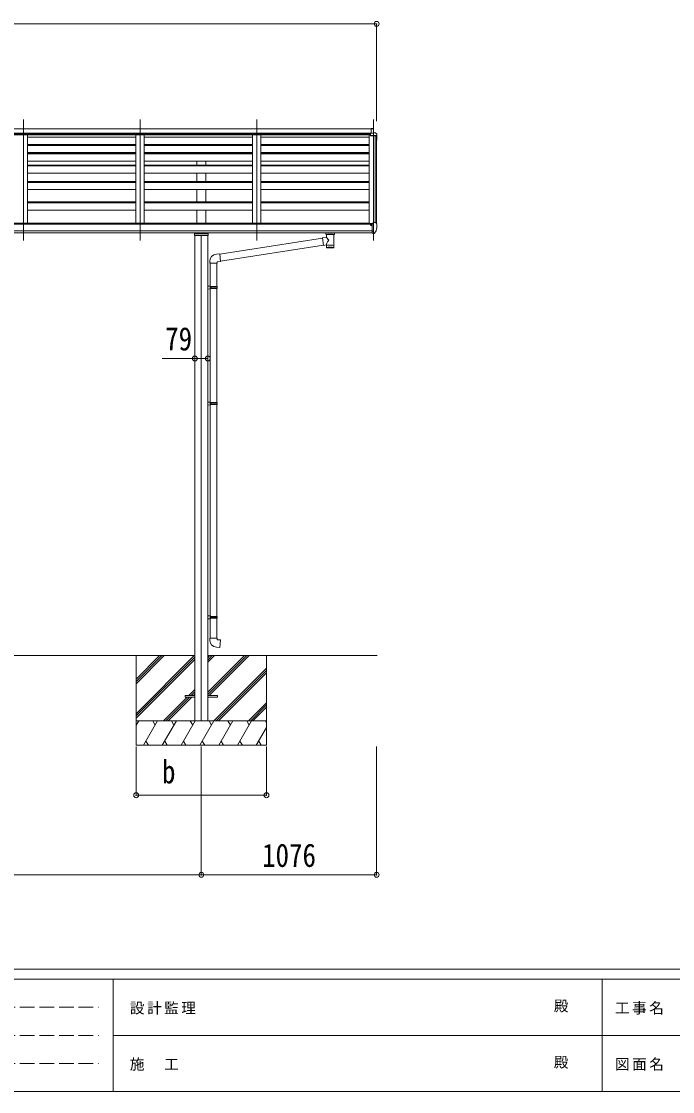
# Model space of a CAD drawing. Units: millimetres at full size. Extents: x -8385 to 8479, y -5853 to 5787.
# Drawn here: x -3966 to 31, y -5853 to 712 of the extents above; entities that cross this region are included whole.
import ezdxf
from ezdxf.enums import TextEntityAlignment as Align

# ---------------------------------------------------------------- set-up
doc = ezdxf.new("R2010")
doc.units = ezdxf.units.MM
doc.header["$LTSCALE"] = 30
doc.header["$PDMODE"] = 32
doc.header["$PDSIZE"] = 30
doc.linetypes.add('DASHED3', pattern=[4, 3, -1])
for name, color, linetype, lineweight in [('0-0_0', 7, 'Continuous', 9), ('0-1_本体', 4, 'Continuous', 9), ('0-2_部品', 7, 'Continuous', 9), ('0-8_PARTS2', 2, 'Continuous', 9), ('0-A_寸法', 6, 'Continuous', 9), ('F-0_240', 7, 'Continuous', 9)]:
    doc.layers.add(name, color=color, linetype=linetype, lineweight=lineweight)
doc.styles.add('ＭＳ ゴシック', font='')
doc.styles.get('ＭＳ ゴシック').set_extended_font_data('MS Gothic')

msp = doc.modelspace()

# ---------------------------------------------------------------- linework, layer by layer
at = {"layer": '0-0_0'}
for p, q in [((-2901.42, -3178.1), (-5722.42, -3178.1)), ((-3261.92, -3178.1), (-3261.92, -3728.1)), ((-3261.92, -3534.4), (-2905.61, -3178.1)), ((-3261.92, -3322.27), (-3117.74, -3178.1)), ((-3261.92, -3336.42), (-3103.6, -3178.1)), ((-3261.92, -3350.56), (-3089.45, -3178.1)), ((-3261.92, -3548.55), (-2901.42, -3188.05)), ((-3261.92, -3562.69), (-2901.42, -3202.19)), ((-1782.11, -3178.1), (-2822.42, -3178.1)), ((-2822.42, -3403.27), (-2597.24, -3178.1)), ((-2822.42, -3417.41), (-2583.1, -3178.1)), ((-2822.42, -3219.43), (-2781.09, -3178.1)), ((-2822.42, -3205.28), (-2795.23, -3178.1)), ((-2822.42, -3191.14), (-2809.37, -3178.1)), ((-2814.46, -3423.6), (-2568.95, -3178.1)), ((-2461.92, -3178.1), (-2461.92, -3728.1)), ((-2785.11, -3578.1), (-2461.92, -3254.91)), ((-2770.97, -3578.1), (-2461.92, -3269.05)), ((-2756.82, -3578.1), (-2461.92, -3283.19)), ((-2938.97, -3423.6), (-2901.42, -3386.04)), ((-2924.83, -3423.6), (-2901.42, -3400.18)), ((-3093.47, -3578.1), (-2947.97, -3432.6)), ((-3079.33, -3578.1), (-2933.83, -3432.6)), ((-3065.19, -3578.1), (-2919.69, -3432.6)), ((-2910.69, -3423.6), (-2901.42, -3414.32)), ((-2572.97, -3578.1), (-2461.92, -3467.04)), ((-2558.83, -3578.1), (-2461.92, -3481.18)), ((-2544.69, -3578.1), (-2461.92, -3495.32)), ((-2461.92, -3578.1), (-3261.92, -3578.1)), ((-3261.92, -3605.6), (-3246.04, -3578.1)), ((-3217.17, -3728.1), (-3130.57, -3578.1)), ((-3145.57, -3604.08), (-3160.57, -3578.1)), ((-3101.7, -3728.1), (-3015.1, -3578.1)), ((-3030.1, -3604.08), (-3045.1, -3578.1)), ((-2986.23, -3728.1), (-2899.63, -3578.1)), ((-2914.63, -3604.08), (-2929.63, -3578.1)), ((-2870.76, -3728.1), (-2784.16, -3578.1)), ((-2799.16, -3604.08), (-2814.16, -3578.09)), ((-2755.29, -3728.1), (-2668.69, -3578.1)), ((-2683.69, -3604.08), (-2698.69, -3578.1)), ((-2639.82, -3728.1), (-2553.22, -3578.1)), ((-2583.22, -3578.1), (-2568.22, -3604.08)), ((-2467.75, -3578.1), (-2461.92, -3588.2)), ((-2524.35, -3728.1), (-2461.92, -3619.96)), ((-3261.92, -3728.1), (-2461.92, -3728.1)), ((-3202.17, -3702.12), (-3187.17, -3728.1)), ((-3086.7, -3702.12), (-3071.7, -3728.1)), ((-2971.23, -3702.12), (-2956.23, -3728.1)), ((-2855.76, -3702.12), (-2840.76, -3728.1)), ((-2740.29, -3702.12), (-2725.29, -3728.1)), ((-2624.82, -3702.12), (-2609.82, -3728.1)), ((-2509.35, -3702.12), (-2494.35, -3728.1))]:
    msp.add_line(p, q, dxfattribs=at)
at = {"layer": '0-1_本体'}
for p, q in [((-6804.42, 52.88), (-1819.42, 52.88)), ((-6804.42, 25.76), (-1819.42, 25.76)), ((-6801.42, 23.5), (-1822.42, 23.5)), ((-6801.42, 17.86), (-1822.42, 17.86)), ((-6801.42, 16.96), (-1822.42, 16.96)), ((-3928.92, 16.96), (-3928.92, -525.55)), ((-3262.91, 1.5), (-3928.92, 1.5)), ((-3262.92, 16.96), (-3262.92, -525.55)), ((-3212.92, 16.96), (-3212.92, -525.55)), ((-2546.91, 1.5), (-3212.92, 1.5)), ((-2546.92, 16.96), (-2546.92, -525.55)), ((-2496.92, 16.96), (-2496.92, -525.55)), ((-1830.91, 1.5), (-2496.92, 1.5)), ((-1830.91, 16.96), (-1830.91, -527.21)), ((-1795.62, -522.08), (-1795.62, 9.97)), ((-1785.92, -528.62), (-1785.92, 9.34)), ((-3262.91, -43.03), (-3928.92, -43.03)), ((-3262.91, -45.02), (-3928.92, -45.02)), ((-3928.92, -48.2), (-3262.92, -48.2)), ((-2546.91, -43.03), (-3212.92, -43.03)), ((-2546.91, -45.02), (-3212.92, -45.02)), ((-3212.92, -48.2), (-2546.92, -48.2)), ((-2889.42, -48.2), (-2889.42, -45.02)), ((-2834.42, -48.2), (-2834.42, -45.02)), ((-1830.91, -43.03), (-2496.92, -43.03)), ((-1830.91, -45.02), (-2496.92, -45.02)), ((-2496.92, -48.2), (-1830.92, -48.2)), ((-3262.92, -92.94), (-3928.92, -92.94)), ((-3928.92, -97.23), (-3262.92, -97.23)), ((-3262.92, -100.69), (-3928.92, -100.69)), ((-2546.92, -92.94), (-3212.92, -92.94)), ((-3212.92, -97.23), (-2546.92, -97.23)), ((-2546.92, -100.69), (-3212.92, -100.69)), ((-2889.42, -97.23), (-2889.42, -92.94)), ((-2834.42, -97.23), (-2834.42, -92.94)), ((-1830.92, -92.94), (-2496.92, -92.94)), ((-2496.92, -97.23), (-1830.92, -97.23)), ((-1830.92, -100.69), (-2496.92, -100.69)), ((-3262.92, -144.93), (-3928.92, -144.93)), ((-3928.92, -169.81), (-3262.92, -169.81)), ((-3928.92, -173.82), (-3262.92, -173.82)), ((-2546.92, -144.93), (-3212.92, -144.93)), ((-3212.92, -169.81), (-2546.92, -169.81)), ((-3212.92, -173.82), (-2546.92, -173.82)), ((-2889.42, -169.81), (-2889.42, -144.93)), ((-2834.42, -169.81), (-2834.42, -144.93)), ((-1830.92, -144.93), (-2496.92, -144.93)), ((-2496.92, -169.81), (-1830.92, -169.81)), ((-2496.92, -173.82), (-1830.92, -173.82)), ((-3928.92, -218.26), (-3262.92, -218.26)), ((-3212.92, -218.26), (-2546.92, -218.26)), ((-2889.42, -269.84), (-2889.42, -218.26)), ((-2834.42, -269.84), (-2834.42, -218.26)), ((-2496.92, -218.26), (-1830.92, -218.26)), ((-3928.92, -269.84), (-3262.92, -269.84)), ((-3262.92, -275.63), (-3928.92, -275.63)), ((-3928.92, -319.55), (-3262.92, -319.55)), ((-3212.92, -269.84), (-2546.92, -269.84)), ((-2546.92, -275.63), (-3212.92, -275.63)), ((-3212.92, -319.55), (-2546.92, -319.55)), ((-2889.42, -394.94), (-2889.42, -319.55)), ((-2834.42, -394.94), (-2834.42, -319.55)), ((-2496.92, -269.84), (-1830.92, -269.84)), ((-1830.92, -275.63), (-2496.92, -275.63)), ((-2496.92, -319.55), (-1830.92, -319.55)), ((-3928.92, -394.94), (-3262.92, -394.94)), ((-3262.92, -401.76), (-3928.92, -401.76)), ((-3928.92, -445.3), (-3262.92, -445.3)), ((-3212.92, -394.94), (-2546.92, -394.94)), ((-2546.92, -401.76), (-3212.92, -401.76)), ((-3212.92, -445.3), (-2546.92, -445.3)), ((-2889.42, -525.48), (-2889.42, -445.3)), ((-2834.42, -525.48), (-2834.42, -445.3)), ((-2496.92, -394.94), (-1830.92, -394.94)), ((-1830.92, -401.76), (-2496.92, -401.76)), ((-2496.92, -445.3), (-1830.92, -445.3)), ((-1812.42, -532.18), (-6811.42, -532.18)), ((-6811.42, -573.4), (-1812.42, -573.4)), ((-1812.42, -585.26), (-6811.42, -585.18)), ((-1835.92, -525.48), (-6787.92, -525.48)), ((-1835.92, -532.18), (-1835.92, -525.48)), ((-1807.42, -527.21), (-1830.92, -527.21)), ((-2901.42, -601.01), (-2901.42, -3578.1)), ((-2822.42, -601.01), (-2822.42, -3578.1))]:
    msp.add_line(p, q, dxfattribs=at)
msp.add_circle((-1819.89, -536.92), 3, dxfattribs=at)
at = {"layer": '0-2_部品'}
for p, q in [((-1805.92, 26.38), (-1822.42, 23.89)), ((-1822.42, 9.97), (-1822.42, 23.89)), ((-1791.33, 11.47), (-1822.42, 11.47)), ((-1791.33, 9.97), (-1822.42, 9.97)), ((-1819.42, 54.13), (-1807.42, 54.86)), ((-1819.42, 54.13), (-1819.42, 25.63)), ((-1819.42, 27.11), (-1805.92, 27.93)), ((-1819.42, 26.9), (-1805.92, 27.65)), ((-1819.42, 25.63), (-1805.92, 26.38)), ((-1807.42, 54.87), (-1805.92, 54.87)), ((-1807.42, 54.87), (-1807.42, 53.16)), ((-1807.42, 53.16), (-1807.42, 53.15)), ((-1805.92, 54.87), (-1805.92, 52.48)), ((-1805.92, 26.38), (-1805.92, 52.48)), ((-1793.92, 28.04), (-1805.92, 28.04)), ((-1793.92, 28.04), (-1791.58, 27.89)), ((-1786.84, 9.72), (-1791.41, 9.98)), ((-1786.76, 11.22), (-1791.33, 11.47)), ((-1790.83, 27.47), (-1786.76, 21.66)), ((-1785.42, 7.6), (-1785.42, 8.22)), ((-1783.92, 7.6), (-1783.92, 18.66)), ((-1807.42, -521.94), (-1805.92, -521.94)), ((-1807.42, -521.94), (-1807.42, -528.11)), ((-1805.92, -589.52), (-1805.92, -521.02)), ((-1790.83, -521.59), (-1786.76, -527.4)), ((-2097.92, -590.54), (-2097.92, -584.42)), ((-2043.92, -590.54), (-2043.92, -584.42)), ((-1817.42, -535.94), (-1817.72, -535.94)), ((-1816.89, -535.94), (-1817.42, -535.94)), ((-1812.42, -530.76), (-1805.92, -530.36)), ((-1812.42, -586.33), (-1806.92, -586.33)), ((-1806.42, -587.33), (-1806.92, -586.33)), ((-1805.92, -587.33), (-1806.42, -587.33)), ((-1804.42, -589.43), (-1805.92, -589.52)), ((-1804.42, -589.43), (-1800.71, -589.21)), ((-1798.29, -587.71), (-1788.55, -572.33)), ((-1783.92, -530.39), (-1783.92, -531.02)), ((-2823.42, -591.75), (-2900.42, -591.75)), ((-2748.33, -716.21), (-2118.71, -618.53)), ((-2119.04, -616.52), (-2093.82, -612.6)), ((-2119.04, -616.52), (-2112.02, -661.78)), ((-2093.82, -612.61), (-2093.82, -595.02)), ((-2048.02, -595.04), (-2048, -675.33)), ((-2769.34, -716.09), (-2748.5, -714.26)), ((-2744.66, -758.14), (-2112.27, -660.03)), ((-2093.82, -658.95), (-2112.02, -661.78)), ((-2093.83, -675.33), (-2093.82, -658.7)), ((-2810.42, -771.83), (-2810.42, -760.92)), ((-2764.42, -771.83), (-2810.42, -771.83)), ((-2808.42, -771.83), (-2808.42, -912.18)), ((-2766.42, -771.83), (-2766.42, -914.74)), ((-2806.42, -912.24), (-2822.42, -911.77)), ((-2822.42, -911.77), (-2822.42, -929.71)), ((-2806.42, -914.24), (-2808.42, -914.24)), ((-2765.42, -914.74), (-2808.42, -914.74)), ((-2764.42, -916.74), (-2808.42, -916.74)), ((-2806.42, -914.24), (-2806.42, -912.24)), ((-2803.94, -916.74), (-2803.51, -914.74)), ((-2764.42, -916.74), (-2765.42, -914.74)), ((-2764.42, -916.74), (-2764.42, -924.74)), ((-2806.42, -929.24), (-2822.42, -929.71)), ((-2764.42, -924.74), (-2808.42, -924.74)), ((-2765.42, -926.74), (-2808.42, -926.74)), ((-2808.42, -929.3), (-2808.42, -1623.56)), ((-2806.42, -929.24), (-2806.42, -927.24)), ((-2766.42, -926.74), (-2766.42, -1626.12)), ((-2764.42, -924.74), (-2765.42, -926.74)), ((-2806.42, -1623.62), (-2822.42, -1623.15)), ((-2822.42, -1623.15), (-2822.42, -1641.09)), ((-2806.42, -1640.62), (-2822.42, -1641.09)), ((-2806.42, -1625.62), (-2808.42, -1625.62)), ((-2765.42, -1626.12), (-2808.42, -1626.12)), ((-2764.42, -1628.12), (-2808.42, -1628.12)), ((-2764.42, -1636.12), (-2808.42, -1636.12)), ((-2765.42, -1638.12), (-2808.42, -1638.12)), ((-2808.42, -1640.68), (-2808.42, -2934.93)), ((-2806.42, -1625.62), (-2806.42, -1623.62)), ((-2806.42, -1640.62), (-2806.42, -1638.62)), ((-2803.94, -1628.12), (-2803.51, -1626.12)), ((-2766.42, -1638.12), (-2766.42, -2937.49)), ((-2764.42, -1628.12), (-2765.42, -1626.12)), ((-2764.42, -1636.12), (-2765.42, -1638.12)), ((-2764.42, -1628.12), (-2764.42, -1636.12)), ((-2806.42, -2934.99), (-2822.42, -2934.52)), ((-2822.42, -2934.52), (-2822.42, -2952.46)), ((-2806.42, -2951.99), (-2822.42, -2952.46)), ((-2806.42, -2936.99), (-2808.42, -2936.99)), ((-2765.42, -2937.49), (-2808.42, -2937.49)), ((-2764.42, -2939.49), (-2808.42, -2939.49)), ((-2764.42, -2947.49), (-2808.42, -2947.49)), ((-2765.42, -2949.49), (-2808.42, -2949.49)), ((-2808.41, -2952.05), (-2808.41, -3070.53)), ((-2806.42, -2936.99), (-2806.42, -2934.99)), ((-2806.42, -2951.99), (-2806.42, -2949.99)), ((-2803.94, -2939.49), (-2803.51, -2937.49)), ((-2766.41, -2949.49), (-2766.41, -3070.53)), ((-2764.42, -2939.49), (-2765.42, -2937.49)), ((-2764.42, -2947.49), (-2765.42, -2949.49)), ((-2764.42, -2939.49), (-2764.42, -2947.49)), ((-2764.42, -3070.53), (-2810.42, -3070.53)), ((-2810.42, -3070.53), (-2810.42, -3081.45)), ((-2764.42, -3080.53), (-2764.42, -3070.53))]:
    msp.add_line(p, q, dxfattribs=at)
at = {"layer": '0-2_部品', "color": 4}
for p, q in [((-2961.92, -3423.6), (-2901.42, -3423.6)), ((-2961.92, -3423.6), (-2961.92, -3432.6)), ((-2901.42, -3432.6), (-2961.92, -3432.6)), ((-2822.42, -3423.6), (-2761.92, -3423.6)), ((-2761.92, -3432.6), (-2822.42, -3432.6)), ((-2761.92, -3423.6), (-2761.92, -3432.6))]:
    msp.add_line(p, q, dxfattribs=at)
at = {"layer": '0-2_部品'}
for points in [[(-1819.42, 52.97), (-1815.81, 53.02), (-1807.42, 53.15)], [(-1805.92, -521.02), (-1793.92, -521.02), (-1791.58, -521.17)], [(-2903.42, -584.42), (-2903.42, -601.01), (-2820.42, -601.01), (-2820.42, -584.42)], [(-2097.88, -590.59), (-2097.9, -590.24), (-2097.66, -589.28), (-2097.13, -588.4), (-2096.33, -587.56), (-2095.22, -586.76), (-2093.82, -586.04)], [(-2097.88, -590.48), (-2097.9, -590.83), (-2097.66, -591.79), (-2097.13, -592.67), (-2096.33, -593.51), (-2095.22, -594.31), (-2093.82, -595.04)], [(-2048.02, -586.05), (-2047.78, -586.14), (-2046.43, -586.88), (-2045.32, -587.72), (-2044.56, -588.59), (-2044.1, -589.49), (-2043.93, -590.37)], [(-2048.02, -595.02), (-2047.78, -594.93), (-2046.43, -594.2), (-2045.32, -593.35), (-2044.56, -592.48), (-2044.1, -591.58), (-2043.93, -590.7)], [(-1822.42, -534.32), (-1822.42, -535.94), (-1822.89, -535.94)], [(-1817.72, -534.75), (-1817.72, -535.94), (-1822.42, -535.94)], [(-1812.42, -586.33), (-1812.42, -528.11), (-1807.42, -528.11)], [(-1805.92, -575.63), (-1809.08, -575.23), (-1812.42, -574.8)], [(-2748.5, -714.26), (-2744.49, -760.09), (-2764.42, -761.83), (-2764.42, -771.83)], [(-2806.42, -927.24), (-2808.42, -927.24), (-2808.42, -914.24)], [(-2803.94, -916.74), (-2803.94, -924.74), (-2803.51, -926.74)], [(-2806.42, -1638.62), (-2808.42, -1638.62), (-2808.42, -1625.62)], [(-2803.94, -1628.12), (-2803.94, -1636.12), (-2803.51, -1638.12)], [(-2806.42, -2949.99), (-2808.42, -2949.99), (-2808.42, -2936.99)], [(-2803.94, -2939.49), (-2803.94, -2947.49), (-2803.51, -2949.49)], [(-2769.34, -3126.27), (-2748.5, -3128.1), (-2744.49, -3082.27), (-2764.42, -3080.53)]]:
    msp.add_lwpolyline(points, dxfattribs=at)
for centre, radius, start, end in [((-1791.64, 26.89), 1, 35, 86.5), ((-1786.92, 8.22), 1.5, 0, 87), ((-1786.92, 18.66), 3, 0, 87), ((-1786.92, 8.22), 3, 0, 87), ((-1985.92, 7.6), 202, 351.9307, 0), ((-1985.92, 7.6), 200.5, 355.95279, 0), ((-1791.65, -522.16), 1, 35, 86.5), ((-2079.7, -641.35), 57.09, 91.43272, 104.31561), ((-2064.64, -653.69), 69.68, 76.17896, 85.0206), ((-1819.92, -535.94), 2.5, 28.35764, 180), ((-1819.92, -535.94), 2.5, 0, 28.35764), ((-1800.89, -586.21), 3, 273.5, 330), ((-1791.15, -570.83), 3, 330, 348.16652), ((-1976.41, -531.02), 192.49, 347.8767, 359.9992), ((-1786.92, -530.39), 3, 0, 87), ((-2765.42, -760.92), 45, 95, 180), ((-2765.42, -3081.45), 45, 180, 265)]:
    msp.add_arc(centre, radius, start, end, dxfattribs=at)
for centre, major_axis, ratio, start_param, end_param in [((-1849.25, 52.22), (43.33, 0.25), 0.060879, 6.2828271, 6.5467158), ((-2059.92, -590.54), (16, 0), 0.361356, 0, 0.0194874), ((-2059.92, -590.54), (16, 0), 0.361356, 6.2636979, 6.2831853), ((-2070.91, -632.16), (22.81, 26.62), 0.234429, 1.6855472, 3.1268519), ((-2073.47, -634.8), (-20.32, 22.25), 0.045535, 0.0389954, 1.3075346), ((-2070.92, -596.23), (-22.91, -0.42), 0.072511, 4.711586, 6.2823824), ((-2070.89, -594.6), (-22.91, -0.42), 0.072511, 4.711586, 6.2823824), ((-2070.94, -594.61), (22.92, -0.42), 0.07247, 0.0008089, 1.5716053), ((-2070.94, -596.23), (22.92, -0.42), 0.07247, 0.0008089, 1.5716053), ((-2070.92, -675.33), (-22.92, 0), 0.101955, 3.1415499, 6.2833984), ((-2070.92, -675.33), (-22.92, 0), 0.101955, 6.2829723, 9.4248207), ((-2070.92, -662.89), (-22.91, 0), 0.122865, 3.1415927, 6.2831853)]:
    msp.add_ellipse(centre, major_axis=major_axis, ratio=ratio, start_param=start_param, end_param=end_param, dxfattribs=at)
at = {"layer": '0-8_PARTS2', "color": 6}
for p, q in [((-6837.92, 697.08), (-1785.92, 697.08)), ((-2901.42, -1355.22), (-2822.42, -1355.22))]:
    msp.add_line(p, q, dxfattribs=at)
at = {"layer": '0-8_PARTS2'}
for p, q in [((-3953.92, -631.58), (-3953.92, 109.9)), ((-3237.92, -631.58), (-3237.92, 109.9)), ((-2521.92, -631.58), (-2521.92, 109.9)), ((-1805.92, -631.58), (-1805.92, 109.9)), ((-2861.92, -598.21), (-2861.92, -3580.89))]:
    msp.add_line(p, q, dxfattribs=at)
at = {"layer": '0-A_寸法'}
for p, q in [((-1785.92, 697.08), (-1785.92, 100.99)), ((-2901.42, -1355.22), (-3101.42, -1355.22)), ((-3261.92, -4034.75), (-3261.92, -3736.1)), ((-2861.92, -4523.28), (-2861.92, -3736.1)), ((-2461.92, -4034.75), (-2461.92, -3736.1)), ((-1785.92, -4523.28), (-1785.92, -3736.1)), ((-3261.92, -4034.75), (-2461.92, -4034.75)), ((-5761.92, -4523.28), (-2861.92, -4523.28)), ((-2861.92, -4523.28), (-1785.92, -4523.28))]:
    msp.add_line(p, q, dxfattribs=at)
for p in [(-1785.92, 697.08), (-2901.42, -1355.22), (-2822.42, -1355.22), (-3261.92, -4034.75), (-2461.92, -4034.75), (-2861.92, -4523.28), (-1785.92, -4523.28)]:
    msp.add_point(p, dxfattribs=at)
at = {"layer": 'F-0_240', "color": 5}
for p, q in [((-8385.45, -5102.66), (8054.55, -5102.66)), ((-8385.45, -5162.66), (5387.79, -5162.66)), ((-3402.21, -5162.66), (-3402.21, -5852.66)), ((-402.21, -5162.66), (-402.21, -5852.66)), ((-3402.21, -5507.66), (2747.79, -5507.66)), ((-8385.45, -5852.66), (8054.55, -5852.66))]:
    msp.add_line(p, q, dxfattribs=at)
at = {"layer": 'F-0_240', "color": 4, "linetype": 'DASHED3'}
for p, q in [((-8295.46, -5335.16), (-3492.21, -5335.16)), ((-8295.46, -5507.66), (-3492.21, -5507.66)), ((-8295.46, -5680.16), (-3492.21, -5680.16))]:
    msp.add_line(p, q, dxfattribs=at)

# ---------------------------------------------------------------- texts
at = {"layer": '0-A_寸法', "color": 7, "style": 'ＭＳ ゴシック', "width": 0.85}
for s, p in [('79', (-3083.92, -1349.22)), ('b', (-3103.17, -4004.75)), ('1076', (-2488.92, -4517.28))]:
    msp.add_text(s, height=143, dxfattribs=at).set_placement(p, align=Align.BOTTOM_LEFT)
at = {"layer": 'F-0_240', "style": 'ＭＳ ゴシック'}
for p in [(-697.92, -5380.16), (-697.92, -5725.16)]:
    msp.add_text('殿', height=65.98, dxfattribs=at).set_placement(p, align=Align.BOTTOM_LEFT)
at = {"layer": 'F-0_240', "char_height": 65.98, "attachment_point": 7, "style": 'ＭＳ ゴシック'}
for s, insert in [('\\T1.17;設計監理', (-3300.89, -5380.16)), ('\\T1.17;工事名', (-323.11, -5380.16)), ('\\T1.17;施\u3000工', (-3300.89, -5725.16)), ('\\T1.17;図面名', (-323.11, -5725.16))]:
    msp.add_mtext(s, dxfattribs=dict(at, insert=insert))

doc.saveas('drawing.dxf')
